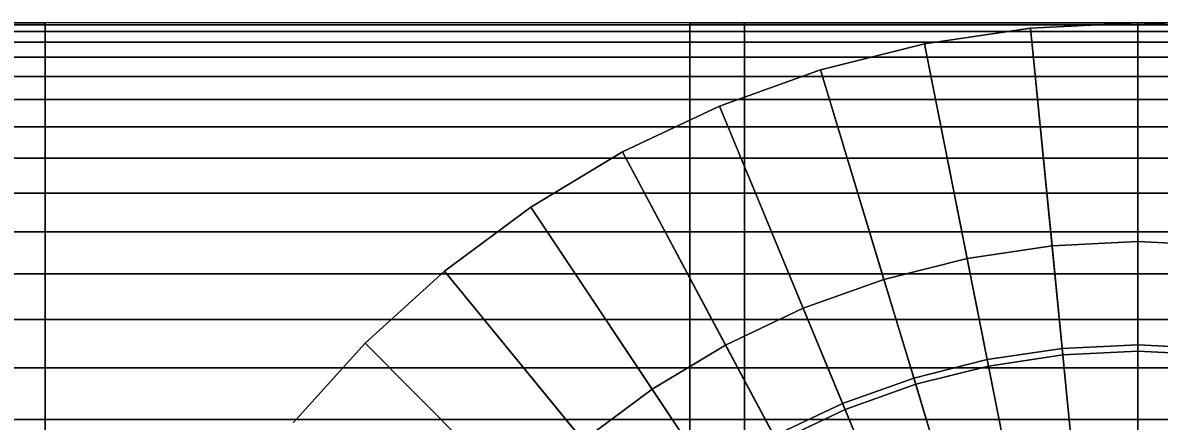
# Model space of a CAD drawing. Header units: millimetres. Extents: x -50 to 55, y -28 to 25.
# Drawn here: x -25.51 to 0.49, y 15.9 to 25 of the extents above; entities that cross this region are included whole.
import ezdxf

# ---------------------------------------------------------------- set-up
doc = ezdxf.new("R2010")
doc.units = ezdxf.units.MM
doc.layers.add('BASE', color=7, linetype='Continuous')
doc.layers.add('CIRCOLO_LU', color=7, linetype='Continuous')
doc.styles.add('Annotative', font='arial.ttf')

msp = doc.modelspace()

# ---------------------------------------------------------------- linework, layer by layer
at = {"layer": 'BASE', "lineweight": 5}
for points, invisible_edges in [([(0, 25, -21), (0, 25, -30), (-2.45, 24.88, -21)], 2), ([(0, 25, -30), (-2.45, 24.88, -30), (-2.45, 24.88, -21)], 12), ([(0, 25, -21), (-2.45, 24.88, -21), (-1.729, 17.56, -14.002)], 12), ([(-2.45, 24.88, -60), (0, 25, -60), (0, 20, -60)], 12), ([(-2.45, 24.88, -32), (0, 25, -32), (0, 25, -35)], 12), ([(0, 25, -35), (-2.45, 24.88, -35), (-2.45, 24.88, -32)], 12), ([(-2.45, 24.88, -38), (0, 25, -38), (0, 25, -50)], 12), ([(0, 25, -50), (-2.45, 24.88, -50), (-2.45, 24.88, -38)], 12), ([(-2.45, 24.88, -50), (0, 25, -50), (0, 25, -60)], 12), ([(0, 25, -60), (-2.45, 24.88, -60), (-2.45, 24.88, -50)], 12), ([(0, 25, -30), (0, 25, -32), (-2.45, 24.88, -30)], 2), ([(0, 25, -32), (-2.45, 24.88, -32), (-2.45, 24.88, -30)], 12), ([(-2.45, 24.88, -35), (0, 25, -35), (0, 25, -38)], 12), ([(0, 25, -38), (-2.45, 24.88, -38), (-2.45, 24.88, -35)], 12), ([(-1.729, 17.56, -14.002), (0, 17.645, -14.002), (0, 25, -21)], 12), ([(2.45, 24.88, -21), (2.45, 24.88, -30), (0, 25, -21)], 2), ([(2.45, 24.88, -30), (0, 25, -30), (0, 25, -21)], 12), ([(2.45, 24.88, -21), (0, 25, -21), (0, 17.645, -14.002)], 12), ([(0, 20, -60), (0, 25, -60), (2.45, 24.88, -60)], 12), ([(0, 25, -32), (2.45, 24.88, -32), (2.45, 24.88, -35)], 12), ([(2.45, 24.88, -35), (0, 25, -35), (0, 25, -32)], 12), ([(0, 25, -38), (2.45, 24.88, -38), (2.45, 24.88, -50)], 12), ([(2.45, 24.88, -50), (0, 25, -50), (0, 25, -38)], 12), ([(0, 25, -50), (2.45, 24.88, -50), (2.45, 24.88, -60)], 12), ([(2.45, 24.88, -60), (0, 25, -60), (0, 25, -50)], 12), ([(2.45, 24.88, -30), (2.45, 24.88, -32), (0, 25, -30)], 2), ([(2.45, 24.88, -32), (0, 25, -32), (0, 25, -30)], 12), ([(0, 25, -35), (2.45, 24.88, -35), (2.45, 24.88, -38)], 12), ([(2.45, 24.88, -38), (0, 25, -38), (0, 25, -35)], 12), ([(-2.45, 24.88, -21), (-2.45, 24.88, -30), (-4.877, 24.52, -21)], 2), ([(-2.45, 24.88, -30), (-4.877, 24.52, -30), (-4.877, 24.52, -21)], 12), ([(-2.45, 24.88, -21), (-4.877, 24.52, -21), (-3.442, 17.306, -14.002)], 12), ([(-4.877, 24.52, -60), (-2.45, 24.88, -60), (-1.96, 19.904, -60)], 12), ([(-4.877, 24.52, -32), (-2.45, 24.88, -32), (-2.45, 24.88, -35)], 12), ([(-2.45, 24.88, -35), (-4.877, 24.52, -35), (-4.877, 24.52, -32)], 12), ([(-4.877, 24.52, -38), (-2.45, 24.88, -38), (-2.45, 24.88, -50)], 12), ([(-2.45, 24.88, -50), (-4.877, 24.52, -50), (-4.877, 24.52, -38)], 12), ([(-4.877, 24.52, -50), (-2.45, 24.88, -50), (-2.45, 24.88, -60)], 12), ([(-2.45, 24.88, -60), (-4.877, 24.52, -60), (-4.877, 24.52, -50)], 12), ([(-2.45, 24.88, -30), (-2.45, 24.88, -32), (-4.877, 24.52, -30)], 2), ([(-2.45, 24.88, -32), (-4.877, 24.52, -32), (-4.877, 24.52, -30)], 12), ([(-4.877, 24.52, -35), (-2.45, 24.88, -35), (-2.45, 24.88, -38)], 12), ([(-2.45, 24.88, -38), (-4.877, 24.52, -38), (-4.877, 24.52, -35)], 12), ([(-3.442, 17.306, -14.002), (-1.729, 17.56, -14.002), (-2.45, 24.88, -21)], 12), ([(-2.45, 24.88, -60), (0, 20, -60), (-1.96, 19.904, -60)], 1), ([(0, 17.645, -14.002), (1.729, 17.56, -14.002), (2.45, 24.88, -21)], 12), ([(2.45, 24.88, -60), (1.96, 19.904, -60), (0, 20, -60)], 12), ([(-4.877, 24.52, -21), (-4.877, 24.52, -30), (-7.257, 23.924, -21)], 2), ([(-4.877, 24.52, -30), (-7.257, 23.924, -30), (-7.257, 23.924, -21)], 12), ([(-4.877, 24.52, -21), (-7.257, 23.924, -21), (-5.122, 16.885, -14.002)], 12), ([(-7.257, 23.924, -60), (-4.877, 24.52, -60), (-3.902, 19.616, -60)], 12), ([(-7.257, 23.924, -32), (-4.877, 24.52, -32), (-4.877, 24.52, -35)], 12), ([(-4.877, 24.52, -35), (-7.257, 23.924, -35), (-7.257, 23.924, -32)], 12), ([(-7.257, 23.924, -38), (-4.877, 24.52, -38), (-4.877, 24.52, -50)], 12), ([(-4.877, 24.52, -50), (-7.257, 23.924, -50), (-7.257, 23.924, -38)], 12), ([(-7.257, 23.924, -50), (-4.877, 24.52, -50), (-4.877, 24.52, -60)], 12), ([(-4.877, 24.52, -60), (-7.257, 23.924, -60), (-7.257, 23.924, -50)], 12), ([(-4.877, 24.52, -30), (-4.877, 24.52, -32), (-7.257, 23.924, -30)], 2), ([(-4.877, 24.52, -32), (-7.257, 23.924, -32), (-7.257, 23.924, -30)], 12), ([(-7.257, 23.924, -35), (-4.877, 24.52, -35), (-4.877, 24.52, -38)], 12), ([(-4.877, 24.52, -38), (-7.257, 23.924, -38), (-7.257, 23.924, -35)], 12), ([(-5.122, 16.885, -14.002), (-3.442, 17.306, -14.002), (-4.877, 24.52, -21)], 12), ([(-4.877, 24.52, -60), (-1.96, 19.904, -60), (-3.902, 19.616, -60)], 1), ([(-7.257, 23.924, -21), (-7.257, 23.924, -30), (-9.567, 23.097, -21)], 2), ([(-7.257, 23.924, -30), (-9.567, 23.097, -30), (-9.567, 23.097, -21)], 12), ([(-7.257, 23.924, -21), (-9.567, 23.097, -21), (-6.752, 16.302, -14.002)], 12), ([(-9.567, 23.097, -60), (-7.257, 23.924, -60), (-5.806, 19.139, -60)], 12), ([(-9.567, 23.097, -32), (-7.257, 23.924, -32), (-7.257, 23.924, -35)], 12), ([(-7.257, 23.924, -35), (-9.567, 23.097, -35), (-9.567, 23.097, -32)], 12), ([(-9.567, 23.097, -38), (-7.257, 23.924, -38), (-7.257, 23.924, -50)], 12), ([(-7.257, 23.924, -50), (-9.567, 23.097, -50), (-9.567, 23.097, -38)], 12), ([(-9.567, 23.097, -50), (-7.257, 23.924, -50), (-7.257, 23.924, -60)], 12), ([(-7.257, 23.924, -60), (-9.567, 23.097, -60), (-9.567, 23.097, -50)], 12), ([(-7.257, 23.924, -30), (-7.257, 23.924, -32), (-9.567, 23.097, -30)], 2), ([(-7.257, 23.924, -32), (-9.567, 23.097, -32), (-9.567, 23.097, -30)], 12), ([(-9.567, 23.097, -35), (-7.257, 23.924, -35), (-7.257, 23.924, -38)], 12), ([(-7.257, 23.924, -38), (-9.567, 23.097, -38), (-9.567, 23.097, -35)], 12), ([(-6.752, 16.302, -14.002), (-5.122, 16.885, -14.002), (-7.257, 23.924, -21)], 12), ([(-7.257, 23.924, -60), (-3.902, 19.616, -60), (-5.806, 19.139, -60)], 1), ([(-9.567, 23.097, -21), (-9.567, 23.097, -30), (-11.785, 22.048, -21)], 2), ([(-9.567, 23.097, -30), (-11.785, 22.048, -30), (-11.785, 22.048, -21)], 12), ([(-9.567, 23.097, -21), (-11.785, 22.048, -21), (-8.318, 15.561, -14.002)], 12), ([(-11.785, 22.048, -60), (-9.567, 23.097, -60), (-7.654, 18.477, -60)], 12), ([(-11.785, 22.048, -32), (-9.567, 23.097, -32), (-9.567, 23.097, -35)], 12), ([(-9.567, 23.097, -35), (-11.785, 22.048, -35), (-11.785, 22.048, -32)], 12), ([(-11.785, 22.048, -38), (-9.567, 23.097, -38), (-9.567, 23.097, -50)], 12), ([(-9.567, 23.097, -50), (-11.785, 22.048, -50), (-11.785, 22.048, -38)], 12), ([(-11.785, 22.048, -50), (-9.567, 23.097, -50), (-9.567, 23.097, -60)], 12), ([(-9.567, 23.097, -60), (-11.785, 22.048, -60), (-11.785, 22.048, -50)], 12), ([(-9.567, 23.097, -30), (-9.567, 23.097, -32), (-11.785, 22.048, -30)], 2), ([(-9.567, 23.097, -32), (-11.785, 22.048, -32), (-11.785, 22.048, -30)], 12), ([(-11.785, 22.048, -35), (-9.567, 23.097, -35), (-9.567, 23.097, -38)], 12), ([(-9.567, 23.097, -38), (-11.785, 22.048, -38), (-11.785, 22.048, -35)], 12), ([(-8.318, 15.561, -14.002), (-6.752, 16.302, -14.002), (-9.567, 23.097, -21)], 12), ([(-9.567, 23.097, -60), (-5.806, 19.139, -60), (-7.654, 18.477, -60)], 1), ([(-11.785, 22.048, -21), (-11.785, 22.048, -30), (-13.889, 20.787, -21)], 2), ([(-11.785, 22.048, -30), (-13.889, 20.787, -30), (-13.889, 20.787, -21)], 12), ([(-11.785, 22.048, -21), (-13.889, 20.787, -21), (-9.803, 14.671, -14.002)], 12), ([(-13.889, 20.787, -60), (-11.785, 22.048, -60), (-9.428, 17.638, -60)], 12), ([(-13.889, 20.787, -32), (-11.785, 22.048, -32), (-11.785, 22.048, -35)], 12), ([(-11.785, 22.048, -35), (-13.889, 20.787, -35), (-13.889, 20.787, -32)], 12), ([(-13.889, 20.787, -38), (-11.785, 22.048, -38), (-11.785, 22.048, -50)], 12), ([(-11.785, 22.048, -50), (-13.889, 20.787, -50), (-13.889, 20.787, -38)], 12), ([(-13.889, 20.787, -50), (-11.785, 22.048, -50), (-11.785, 22.048, -60)], 12), ([(-11.785, 22.048, -60), (-13.889, 20.787, -60), (-13.889, 20.787, -50)], 12), ([(-11.785, 22.048, -30), (-11.785, 22.048, -32), (-13.889, 20.787, -30)], 2), ([(-11.785, 22.048, -32), (-13.889, 20.787, -32), (-13.889, 20.787, -30)], 12), ([(-13.889, 20.787, -35), (-11.785, 22.048, -35), (-11.785, 22.048, -38)], 12), ([(-11.785, 22.048, -38), (-13.889, 20.787, -38), (-13.889, 20.787, -35)], 12), ([(-9.803, 14.671, -14.002), (-8.318, 15.561, -14.002), (-11.785, 22.048, -21)], 12), ([(-11.785, 22.048, -60), (-7.654, 18.477, -60), (-9.428, 17.638, -60)], 1), ([(-13.889, 20.787, -21), (-13.889, 20.787, -30), (-15.86, 19.325, -21)], 2), ([(-13.889, 20.787, -30), (-15.86, 19.325, -30), (-15.86, 19.325, -21)], 12), ([(-13.889, 20.787, -21), (-15.86, 19.325, -21), (-11.194, 13.64, -14.002)], 12), ([(-15.86, 19.325, -60), (-13.889, 20.787, -60), (-11.111, 16.629, -60)], 12), ([(-15.86, 19.325, -32), (-13.889, 20.787, -32), (-13.889, 20.787, -35)], 12), ([(-13.889, 20.787, -35), (-15.86, 19.325, -35), (-15.86, 19.325, -32)], 12), ([(-15.86, 19.325, -38), (-13.889, 20.787, -38), (-13.889, 20.787, -50)], 12), ([(-13.889, 20.787, -50), (-15.86, 19.325, -50), (-15.86, 19.325, -38)], 12), ([(-15.86, 19.325, -50), (-13.889, 20.787, -50), (-13.889, 20.787, -60)], 12), ([(-13.889, 20.787, -60), (-15.86, 19.325, -60), (-15.86, 19.325, -50)], 12), ([(-13.889, 20.787, -30), (-13.889, 20.787, -32), (-15.86, 19.325, -30)], 2), ([(-13.889, 20.787, -32), (-15.86, 19.325, -32), (-15.86, 19.325, -30)], 12), ([(-15.86, 19.325, -35), (-13.889, 20.787, -35), (-13.889, 20.787, -38)], 12), ([(-13.889, 20.787, -38), (-15.86, 19.325, -38), (-15.86, 19.325, -35)], 12), ([(-11.194, 13.64, -14.002), (-9.803, 14.671, -14.002), (-13.889, 20.787, -21)], 12), ([(-13.889, 20.787, -60), (-9.428, 17.638, -60), (-11.111, 16.629, -60)], 1), ([(-3.902, 19.616, -50), (-1.96, 19.904, -50), (-1.715, 17.411, -50)], 12), ([(-3.902, 19.616, -50), (-3.902, 19.616, -60), (-1.96, 19.904, -50)], 2), ([(-3.902, 19.616, -60), (-1.96, 19.904, -60), (-1.96, 19.904, -50)], 12), ([(-1.96, 19.904, -50), (0, 20, -50), (0, 17.495, -50)], 12), ([(-1.96, 19.904, -50), (-1.96, 19.904, -60), (0, 20, -50)], 2), ([(-1.96, 19.904, -60), (0, 20, -60), (0, 20, -50)], 12), ([(-1.715, 17.411, -50), (-1.96, 19.904, -50), (0, 17.495, -50)], 2), ([(0, 17.495, -50), (0, 20, -50), (1.96, 19.904, -50)], 12), ([(0, 20, -50), (0, 20, -60), (1.96, 19.904, -50)], 2), ([(0, 20, -60), (1.96, 19.904, -60), (1.96, 19.904, -50)], 12), ([(0, 17.495, -50), (1.96, 19.904, -50), (1.715, 17.411, -50)], 1), ([(-5.806, 19.139, -50), (-3.902, 19.616, -50), (-3.413, 17.159, -50)], 12), ([(-5.806, 19.139, -50), (-5.806, 19.139, -60), (-3.902, 19.616, -50)], 2), ([(-5.806, 19.139, -60), (-3.902, 19.616, -60), (-3.902, 19.616, -50)], 12), ([(-3.413, 17.159, -50), (-3.902, 19.616, -50), (-1.715, 17.411, -50)], 2), ([(-15.86, 19.325, -21), (-15.86, 19.325, -30), (-17.678, 17.678, -21)], 2), ([(-15.86, 19.325, -30), (-17.678, 17.678, -30), (-17.678, 17.678, -21)], 12), ([(-15.86, 19.325, -21), (-17.678, 17.678, -21), (-12.477, 12.477, -14.002)], 12), ([(-17.678, 17.678, -60), (-15.86, 19.325, -60), (-12.688, 15.46, -60)], 12), ([(-17.678, 17.678, -32), (-15.86, 19.325, -32), (-15.86, 19.325, -35)], 12), ([(-15.86, 19.325, -35), (-17.678, 17.678, -35), (-17.678, 17.678, -32)], 12), ([(-17.678, 17.678, -38), (-15.86, 19.325, -38), (-15.86, 19.325, -50)], 12), ([(-15.86, 19.325, -50), (-17.678, 17.678, -50), (-17.678, 17.678, -38)], 12), ([(-17.678, 17.678, -50), (-15.86, 19.325, -50), (-15.86, 19.325, -60)], 12), ([(-15.86, 19.325, -60), (-17.678, 17.678, -60), (-17.678, 17.678, -50)], 12), ([(-15.86, 19.325, -30), (-15.86, 19.325, -32), (-17.678, 17.678, -30)], 2), ([(-15.86, 19.325, -32), (-17.678, 17.678, -32), (-17.678, 17.678, -30)], 12), ([(-17.678, 17.678, -35), (-15.86, 19.325, -35), (-15.86, 19.325, -38)], 12), ([(-15.86, 19.325, -38), (-17.678, 17.678, -38), (-17.678, 17.678, -35)], 12), ([(-12.477, 12.477, -14.002), (-11.194, 13.64, -14.002), (-15.86, 19.325, -21)], 12), ([(-15.86, 19.325, -60), (-11.111, 16.629, -60), (-12.688, 15.46, -60)], 1), ([(-7.654, 18.477, -50), (-5.806, 19.139, -50), (-5.079, 16.742, -50)], 12), ([(-7.654, 18.477, -50), (-7.654, 18.477, -60), (-5.806, 19.139, -50)], 2), ([(-7.654, 18.477, -60), (-5.806, 19.139, -60), (-5.806, 19.139, -50)], 12), ([(-5.079, 16.742, -50), (-5.806, 19.139, -50), (-3.413, 17.159, -50)], 2), ([(-9.428, 17.638, -50), (-7.654, 18.477, -50), (-6.695, 16.163, -50)], 12), ([(-9.428, 17.638, -50), (-9.428, 17.638, -60), (-7.654, 18.477, -50)], 2), ([(-9.428, 17.638, -60), (-7.654, 18.477, -60), (-7.654, 18.477, -50)], 12), ([(-6.695, 16.163, -50), (-7.654, 18.477, -50), (-5.079, 16.742, -50)], 2), ([(-17.678, 17.678, -21), (-17.678, 17.678, -30), (-19.325, 15.86, -21)], 2), ([(-17.678, 17.678, -30), (-19.325, 15.86, -30), (-19.325, 15.86, -21)], 12), ([(-12.477, 12.477, -14.002), (-17.678, 17.678, -21), (-19.325, 15.86, -21)], 12), ([(-19.325, 15.86, -60), (-17.678, 17.678, -60), (-14.142, 14.142, -60)], 12), ([(-19.325, 15.86, -32), (-17.678, 17.678, -32), (-17.678, 17.678, -35)], 12), ([(-17.678, 17.678, -35), (-19.325, 15.86, -35), (-19.325, 15.86, -32)], 12), ([(-19.325, 15.86, -38), (-17.678, 17.678, -38), (-17.678, 17.678, -50)], 12), ([(-17.678, 17.678, -50), (-19.325, 15.86, -50), (-19.325, 15.86, -38)], 12), ([(-19.325, 15.86, -50), (-17.678, 17.678, -50), (-17.678, 17.678, -60)], 12), ([(-17.678, 17.678, -60), (-19.325, 15.86, -60), (-19.325, 15.86, -50)], 12), ([(-17.678, 17.678, -30), (-17.678, 17.678, -32), (-19.325, 15.86, -30)], 2), ([(-17.678, 17.678, -32), (-19.325, 15.86, -32), (-19.325, 15.86, -30)], 12), ([(-19.325, 15.86, -35), (-17.678, 17.678, -35), (-17.678, 17.678, -38)], 12), ([(-17.678, 17.678, -38), (-19.325, 15.86, -38), (-19.325, 15.86, -35)], 12), ([(-17.678, 17.678, -60), (-12.688, 15.46, -60), (-14.142, 14.142, -60)], 1), ([(-11.111, 16.629, -50), (-9.428, 17.638, -50), (-8.247, 15.429, -50)], 12), ([(-11.111, 16.629, -50), (-11.111, 16.629, -60), (-9.428, 17.638, -50)], 2), ([(-11.111, 16.629, -60), (-9.428, 17.638, -60), (-9.428, 17.638, -50)], 12), ([(-8.247, 15.429, -50), (-9.428, 17.638, -50), (-6.695, 16.163, -50)], 2), ([(-1.729, 17.56, -14.002), (-3.442, 17.306, -14.002), (-2.007, 10.092, -14.002)], 12), ([(-1.009, 10.24, -14.002), (-1.729, 17.56, -14.002), (-2.007, 10.092, -14.002)], 2), ([(0, 17.645, -14.002), (-1.729, 17.56, -14.002), (-1.009, 10.24, -14.002)], 12), ([(-1.715, 17.411, -35), (0, 17.495, -35), (0, 10.29, -35)], 12), ([(0, 17.495, -38), (-1.715, 17.411, -38), (-1.715, 17.411, -50)], 12), ([(-1.715, 17.411, -50), (0, 17.495, -50), (0, 17.495, -38)], 12), ([(-1.715, 17.411, -35), (-1.715, 17.411, -38), (0, 17.495, -35)], 2), ([(-1.715, 17.411, -38), (0, 17.495, -38), (0, 17.495, -35)], 12), ([(0, 10.29, -14.002), (0, 17.645, -14.002), (-1.009, 10.24, -14.002)], 2), ([(1.729, 17.56, -14.002), (0, 17.645, -14.002), (0, 10.29, -14.002)], 12), ([(1.009, 10.24, -14.002), (1.729, 17.56, -14.002), (0, 10.29, -14.002)], 2), ([(0, 10.29, -35), (0, 17.495, -35), (1.715, 17.411, -35)], 12), ([(1.715, 17.411, -38), (0, 17.495, -38), (0, 17.495, -50)], 12), ([(0, 17.495, -50), (1.715, 17.411, -50), (1.715, 17.411, -38)], 12), ([(0, 17.495, -35), (0, 17.495, -38), (1.715, 17.411, -35)], 2), ([(0, 17.495, -38), (1.715, 17.411, -38), (1.715, 17.411, -35)], 12), ([(-3.442, 17.306, -14.002), (-5.122, 16.885, -14.002), (-2.987, 9.847, -14.002)], 12), ([(-2.007, 10.092, -14.002), (-3.442, 17.306, -14.002), (-2.987, 9.847, -14.002)], 2), ([(-3.413, 17.159, -35), (-1.715, 17.411, -35), (-1.009, 10.24, -35)], 12), ([(-1.715, 17.411, -38), (-3.413, 17.159, -38), (-3.413, 17.159, -50)], 12), ([(-3.413, 17.159, -50), (-1.715, 17.411, -50), (-1.715, 17.411, -38)], 12), ([(-3.413, 17.159, -35), (-3.413, 17.159, -38), (-1.715, 17.411, -35)], 2), ([(-3.413, 17.159, -38), (-1.715, 17.411, -38), (-1.715, 17.411, -35)], 12), ([(-1.009, 10.24, -35), (-1.715, 17.411, -35), (0, 10.29, -35)], 2), ([(0, 10.29, -35), (1.715, 17.411, -35), (1.009, 10.24, -35)], 1), ([(-5.079, 16.742, -35), (-3.413, 17.159, -35), (-2.007, 10.092, -35)], 12), ([(-3.413, 17.159, -38), (-5.079, 16.742, -38), (-5.079, 16.742, -50)], 12), ([(-5.079, 16.742, -50), (-3.413, 17.159, -50), (-3.413, 17.159, -38)], 12), ([(-5.079, 16.742, -35), (-5.079, 16.742, -38), (-3.413, 17.159, -35)], 2), ([(-5.079, 16.742, -38), (-3.413, 17.159, -38), (-3.413, 17.159, -35)], 12), ([(-2.007, 10.092, -35), (-3.413, 17.159, -35), (-1.009, 10.24, -35)], 2), ([(-5.122, 16.885, -14.002), (-6.752, 16.302, -14.002), (-3.938, 9.506, -14.002)], 12), ([(-6.695, 16.163, -35), (-5.079, 16.742, -35), (-2.987, 9.847, -35)], 12), ([(-5.079, 16.742, -38), (-6.695, 16.163, -38), (-6.695, 16.163, -50)], 12), ([(-6.695, 16.163, -50), (-5.079, 16.742, -50), (-5.079, 16.742, -38)], 12), ([(-6.695, 16.163, -35), (-6.695, 16.163, -38), (-5.079, 16.742, -35)], 2), ([(-6.695, 16.163, -38), (-5.079, 16.742, -38), (-5.079, 16.742, -35)], 12), ([(-2.987, 9.847, -14.002), (-5.122, 16.885, -14.002), (-3.938, 9.506, -14.002)], 2), ([(-2.987, 9.847, -35), (-5.079, 16.742, -35), (-2.007, 10.092, -35)], 2), ([(-12.688, 15.46, -50), (-11.111, 16.629, -50), (-9.72, 14.547, -50)], 12), ([(-12.688, 15.46, -50), (-12.688, 15.46, -60), (-11.111, 16.629, -50)], 2), ([(-12.688, 15.46, -60), (-11.111, 16.629, -60), (-11.111, 16.629, -50)], 12), ([(-9.72, 14.547, -50), (-11.111, 16.629, -50), (-8.247, 15.429, -50)], 2), ([(-6.752, 16.302, -14.002), (-8.318, 15.561, -14.002), (-4.851, 9.075, -14.002)], 12), ([(-8.247, 15.429, -35), (-6.695, 16.163, -35), (-3.938, 9.506, -35)], 12), ([(-6.695, 16.163, -38), (-8.247, 15.429, -38), (-8.247, 15.429, -50)], 12), ([(-8.247, 15.429, -50), (-6.695, 16.163, -50), (-6.695, 16.163, -38)], 12), ([(-8.247, 15.429, -35), (-8.247, 15.429, -38), (-6.695, 16.163, -35)], 2), ([(-8.247, 15.429, -38), (-6.695, 16.163, -38), (-6.695, 16.163, -35)], 12), ([(-3.938, 9.506, -14.002), (-6.752, 16.302, -14.002), (-4.851, 9.075, -14.002)], 2), ([(-3.938, 9.506, -35), (-6.695, 16.163, -35), (-2.987, 9.847, -35)], 2)]:
    msp.add_3dface(points, dxfattribs=dict(at, invisible_edges=invisible_edges))
at = {"layer": 'CIRCOLO_LU', "lineweight": 5}
for points, invisible_edges in [([(-27.5, 24.951, -1.57), (-27.5, 25), (-25, 25)], 12), ([(-27.5, 24.951, -1.57), (-25, 25), (-25, 24.951, -1.57)], 1), ([(-27.5, 25), (-27.5, 24.951, 1.57), (-25, 24.951, 1.57)], 12), ([(-27.5, 25), (-25, 24.951, 1.57), (-25, 25)], 1), ([(-25, 25), (-25, 24.951, 1.57), (-10.25, 24.951, 1.57)], 12), ([(-25, 25), (-10.25, 24.951, 1.57), (-10.25, 25)], 1), ([(-25, 24.951, -1.57), (-10.25, 25), (-10.25, 24.951, -1.57)], 1), ([(-9, 25), (-10.25, 25), (-9, 24.951, 1.57)], 2), ([(-10.25, 25), (-10.25, 24.951, 1.57), (-9, 24.951, 1.57)], 12), ([(-9, 24.951, -1.57), (-10.25, 24.951, -1.57), (-9, 25)], 2), ([(-10.25, 24.951, -1.57), (-10.25, 25), (-9, 25)], 12), ([(0, 25), (0, 24.951, -1.57), (-9, 24.951, -1.57)], 12), ([(-9, 24.951, -1.57), (-9, 25), (0, 25)], 12), ([(0, 24.951, 1.57), (0, 25), (-9, 25)], 12), ([(-9, 25), (-9, 24.951, 1.57), (0, 24.951, 1.57)], 12), ([(9, 24.951, -1.57), (0, 24.951, -1.57), (0, 25)], 12), ([(9, 25), (0, 25), (9, 24.951, 1.57)], 2), ([(0, 25), (0, 24.951, 1.57), (9, 24.951, 1.57)], 12), ([(-27.5, 24.951, 1.57), (-27.5, 24.803, 3.133), (-25, 24.803, 3.133)], 12), ([(-27.5, 24.951, 1.57), (-25, 24.803, 3.133), (-25, 24.951, 1.57)], 1), ([(-27.5, 24.803, -3.133), (-27.5, 24.951, -1.57), (-25, 24.951, -1.57)], 12), ([(-27.5, 24.803, -3.133), (-25, 24.951, -1.57), (-25, 24.803, -3.133)], 1), ([(-27.5, 24.557, -4.685), (-27.5, 24.803, -3.133), (-25, 24.803, -3.133)], 12), ([(-27.5, 24.557, -4.685), (-25, 24.803, -3.133), (-25, 24.557, -4.685)], 1), ([(-27.5, 24.803, 3.133), (-27.5, 24.557, 4.685), (-25, 24.557, 4.685)], 12), ([(-27.5, 24.803, 3.133), (-25, 24.557, 4.685), (-25, 24.803, 3.133)], 1), ([(-25, 24.951, 1.57), (-25, 24.803, 3.133), (-10.25, 24.803, 3.133)], 12), ([(-25, 24.951, 1.57), (-10.25, 24.803, 3.133), (-10.25, 24.951, 1.57)], 1), ([(-25, 24.803, -3.133), (-25, 24.951, -1.57), (-10.25, 24.951, -1.57)], 12), ([(-25, 24.803, -3.133), (-10.25, 24.951, -1.57), (-10.25, 24.803, -3.133)], 1), ([(-25, 24.557, -4.685), (-25, 24.803, -3.133), (-10.25, 24.803, -3.133)], 12), ([(-25, 24.557, -4.685), (-10.25, 24.803, -3.133), (-10.25, 24.557, -4.685)], 1), ([(-25, 24.803, 3.133), (-25, 24.557, 4.685), (-10.25, 24.557, 4.685)], 12), ([(-25, 24.803, 3.133), (-10.25, 24.557, 4.685), (-10.25, 24.803, 3.133)], 1), ([(-9, 24.951, 1.57), (-10.25, 24.951, 1.57), (-9, 24.803, 3.133)], 2), ([(-10.25, 24.951, 1.57), (-10.25, 24.803, 3.133), (-9, 24.803, 3.133)], 12), ([(-9, 24.803, -3.133), (-10.25, 24.803, -3.133), (-9, 24.951, -1.57)], 2), ([(-10.25, 24.803, -3.133), (-10.25, 24.951, -1.57), (-9, 24.951, -1.57)], 12), ([(-9, 24.803, 3.133), (-10.25, 24.803, 3.133), (-9, 24.557, 4.685)], 2), ([(-10.25, 24.803, 3.133), (-10.25, 24.557, 4.685), (-9, 24.557, 4.685)], 12), ([(-9, 24.557, -4.685), (-10.25, 24.557, -4.685), (-9, 24.803, -3.133)], 2), ([(-10.25, 24.557, -4.685), (-10.25, 24.803, -3.133), (-9, 24.803, -3.133)], 12), ([(0, 24.951, -1.57), (0, 24.803, -3.133), (-9, 24.803, -3.133)], 12), ([(-9, 24.803, -3.133), (-9, 24.951, -1.57), (0, 24.951, -1.57)], 12), ([(0, 24.803, 3.133), (0, 24.951, 1.57), (-9, 24.951, 1.57)], 12), ([(-9, 24.951, 1.57), (-9, 24.803, 3.133), (0, 24.803, 3.133)], 12), ([(0, 24.803, -3.133), (0, 24.557, -4.685), (-9, 24.557, -4.685)], 12), ([(-9, 24.557, -4.685), (-9, 24.803, -3.133), (0, 24.803, -3.133)], 12), ([(0, 24.557, 4.685), (0, 24.803, 3.133), (-9, 24.803, 3.133)], 12), ([(-9, 24.803, 3.133), (-9, 24.557, 4.685), (0, 24.557, 4.685)], 12), ([(9, 24.803, -3.133), (0, 24.803, -3.133), (9, 24.951, -1.57)], 2), ([(0, 24.803, -3.133), (0, 24.951, -1.57), (9, 24.951, -1.57)], 12), ([(9, 24.951, 1.57), (0, 24.951, 1.57), (9, 24.803, 3.133)], 2), ([(0, 24.951, 1.57), (0, 24.803, 3.133), (9, 24.803, 3.133)], 12), ([(9, 24.557, -4.685), (0, 24.557, -4.685), (0, 24.803, -3.133)], 12), ([(9, 24.557, -4.685), (0, 24.803, -3.133), (9, 24.803, -3.133)], 1), ([(9, 24.803, 3.133), (0, 24.803, 3.133), (9, 24.557, 4.685)], 2), ([(0, 24.803, 3.133), (0, 24.557, 4.685), (9, 24.557, 4.685)], 12), ([(-27.5, 24.557, 4.685), (-27.5, 24.215, 6.217), (-25, 24.215, 6.217)], 12), ([(-27.5, 24.557, 4.685), (-25, 24.215, 6.217), (-25, 24.557, 4.685)], 1), ([(-27.5, 24.215, -6.217), (-27.5, 24.557, -4.685), (-25, 24.557, -4.685)], 12), ([(-27.5, 24.215, -6.217), (-25, 24.557, -4.685), (-25, 24.215, -6.217)], 1), ([(-25, 24.215, -6.217), (-25, 24.557, -4.685), (-10.25, 24.557, -4.685)], 12), ([(-25, 24.215, -6.217), (-10.25, 24.557, -4.685), (-10.25, 24.215, -6.217)], 1), ([(-25, 24.557, 4.685), (-25, 24.215, 6.217), (-10.25, 24.215, 6.217)], 12), ([(-25, 24.557, 4.685), (-10.25, 24.215, 6.217), (-10.25, 24.557, 4.685)], 1), ([(-9, 24.215, -6.217), (-10.25, 24.215, -6.217), (-9, 24.557, -4.685)], 2), ([(-10.25, 24.215, -6.217), (-10.25, 24.557, -4.685), (-9, 24.557, -4.685)], 12), ([(-9, 24.557, 4.685), (-10.25, 24.557, 4.685), (-9, 24.215, 6.217)], 2), ([(-10.25, 24.557, 4.685), (-10.25, 24.215, 6.217), (-9, 24.215, 6.217)], 12), ([(0, 24.557, -4.685), (0, 24.215, -6.217), (-9, 24.215, -6.217)], 12), ([(-9, 24.215, -6.217), (-9, 24.557, -4.685), (0, 24.557, -4.685)], 12), ([(0, 24.215, 6.217), (0, 24.557, 4.685), (-9, 24.557, 4.685)], 12), ([(-9, 24.557, 4.685), (-9, 24.215, 6.217), (0, 24.215, 6.217)], 12), ([(9, 24.215, -6.217), (0, 24.215, -6.217), (9, 24.557, -4.685)], 2), ([(0, 24.215, -6.217), (0, 24.557, -4.685), (9, 24.557, -4.685)], 12), ([(9, 24.557, 4.685), (0, 24.557, 4.685), (9, 24.215, 6.217)], 2), ([(0, 24.557, 4.685), (0, 24.215, 6.217), (9, 24.215, 6.217)], 12), ([(-27.5, 23.776, -7.725), (-27.5, 24.215, -6.217), (-25, 24.215, -6.217)], 12), ([(-27.5, 23.776, -7.725), (-25, 24.215, -6.217), (-25, 23.776, -7.725)], 1), ([(-27.5, 24.215, 6.217), (-27.5, 23.776, 7.725), (-25, 23.776, 7.725)], 12), ([(-27.5, 24.215, 6.217), (-25, 23.776, 7.725), (-25, 24.215, 6.217)], 1), ([(-25, 24.215, 6.217), (-25, 23.776, 7.725), (-10.25, 23.776, 7.725)], 12), ([(-25, 24.215, 6.217), (-10.25, 23.776, 7.725), (-10.25, 24.215, 6.217)], 1), ([(-25, 23.776, -7.725), (-25, 24.215, -6.217), (-10.25, 24.215, -6.217)], 12), ([(-25, 23.776, -7.725), (-10.25, 24.215, -6.217), (-10.25, 23.776, -7.725)], 1), ([(-9, 23.776, -7.725), (-10.25, 23.776, -7.725), (-9, 24.215, -6.217)], 2), ([(-10.25, 23.776, -7.725), (-10.25, 24.215, -6.217), (-9, 24.215, -6.217)], 12), ([(-9, 24.215, 6.217), (-10.25, 24.215, 6.217), (-9, 23.776, 7.725)], 2), ([(-10.25, 24.215, 6.217), (-10.25, 23.776, 7.725), (-9, 23.776, 7.725)], 12), ([(0, 24.215, -6.217), (0, 23.776, -7.725), (-9, 23.776, -7.725)], 12), ([(-9, 23.776, -7.725), (-9, 24.215, -6.217), (0, 24.215, -6.217)], 12), ([(0, 23.776, 7.725), (0, 24.215, 6.217), (-9, 24.215, 6.217)], 12), ([(-9, 24.215, 6.217), (-9, 23.776, 7.725), (0, 23.776, 7.725)], 12), ([(9, 23.776, -7.725), (0, 23.776, -7.725), (9, 24.215, -6.217)], 2), ([(0, 23.776, -7.725), (0, 24.215, -6.217), (9, 24.215, -6.217)], 12), ([(9, 24.215, 6.217), (0, 24.215, 6.217), (0, 23.776, 7.725)], 12), ([(9, 24.215, 6.217), (0, 23.776, 7.725), (9, 23.776, 7.725)], 1), ([(-27.5, 23.244, -9.203), (-27.5, 23.776, -7.725), (-25, 23.776, -7.725)], 12), ([(-27.5, 23.244, -9.203), (-25, 23.776, -7.725), (-25, 23.244, -9.203)], 1), ([(-27.5, 23.776, 7.725), (-27.5, 23.244, 9.203), (-25, 23.244, 9.203)], 12), ([(-27.5, 23.776, 7.725), (-25, 23.244, 9.203), (-25, 23.776, 7.725)], 1), ([(-25, 23.244, -9.203), (-25, 23.776, -7.725), (-10.25, 23.776, -7.725)], 12), ([(-25, 23.244, -9.203), (-10.25, 23.776, -7.725), (-10.25, 23.244, -9.203)], 1), ([(-25, 23.776, 7.725), (-25, 23.244, 9.203), (-10.25, 23.244, 9.203)], 12), ([(-25, 23.776, 7.725), (-10.25, 23.244, 9.203), (-10.25, 23.776, 7.725)], 1), ([(-9, 23.244, -9.203), (-10.25, 23.244, -9.203), (-9, 23.776, -7.725)], 2), ([(-10.25, 23.244, -9.203), (-10.25, 23.776, -7.725), (-9, 23.776, -7.725)], 12), ([(-9, 23.776, 7.725), (-10.25, 23.776, 7.725), (-9, 23.244, 9.203)], 2), ([(-10.25, 23.776, 7.725), (-10.25, 23.244, 9.203), (-9, 23.244, 9.203)], 12), ([(0, 23.776, -7.725), (0, 23.244, -9.203), (-9, 23.244, -9.203)], 12), ([(-9, 23.244, -9.203), (-9, 23.776, -7.725), (0, 23.776, -7.725)], 12), ([(0, 23.244, 9.203), (0, 23.776, 7.725), (-9, 23.776, 7.725)], 12), ([(-9, 23.776, 7.725), (-9, 23.244, 9.203), (0, 23.244, 9.203)], 12), ([(9, 23.244, -9.203), (0, 23.244, -9.203), (9, 23.776, -7.725)], 2), ([(0, 23.244, -9.203), (0, 23.776, -7.725), (9, 23.776, -7.725)], 12), ([(9, 23.776, 7.725), (0, 23.776, 7.725), (9, 23.244, 9.203)], 2), ([(0, 23.776, 7.725), (0, 23.244, 9.203), (9, 23.244, 9.203)], 12), ([(-27.5, 23.244, 9.203), (-27.5, 22.621, 10.644), (-25, 22.621, 10.644)], 12), ([(-27.5, 23.244, 9.203), (-25, 22.621, 10.644), (-25, 23.244, 9.203)], 1), ([(-27.5, 22.621, -10.644), (-27.5, 23.244, -9.203), (-25, 23.244, -9.203)], 12), ([(-27.5, 22.621, -10.644), (-25, 23.244, -9.203), (-25, 22.621, -10.644)], 1), ([(-25, 23.244, 9.203), (-25, 22.621, 10.644), (-10.25, 22.621, 10.644)], 12), ([(-25, 23.244, 9.203), (-10.25, 22.621, 10.644), (-10.25, 23.244, 9.203)], 1), ([(-25, 22.621, -10.644), (-25, 23.244, -9.203), (-10.25, 23.244, -9.203)], 12), ([(-25, 22.621, -10.644), (-10.25, 23.244, -9.203), (-10.25, 22.621, -10.644)], 1), ([(-9, 22.621, -10.644), (-10.25, 22.621, -10.644), (-9, 23.244, -9.203)], 2), ([(-10.25, 22.621, -10.644), (-10.25, 23.244, -9.203), (-9, 23.244, -9.203)], 12), ([(-9, 23.244, 9.203), (-10.25, 23.244, 9.203), (-9, 22.621, 10.644)], 2), ([(-10.25, 23.244, 9.203), (-10.25, 22.621, 10.644), (-9, 22.621, 10.644)], 12), ([(0, 23.244, -9.203), (0, 22.621, -10.644), (-9, 22.621, -10.644)], 12), ([(-9, 22.621, -10.644), (-9, 23.244, -9.203), (0, 23.244, -9.203)], 12), ([(0, 22.621, 10.644), (0, 23.244, 9.203), (-9, 23.244, 9.203)], 12), ([(-9, 23.244, 9.203), (-9, 22.621, 10.644), (0, 22.621, 10.644)], 12), ([(9, 22.621, -10.644), (0, 22.621, -10.644), (9, 23.244, -9.203)], 2), ([(0, 22.621, -10.644), (0, 23.244, -9.203), (9, 23.244, -9.203)], 12), ([(9, 23.244, 9.203), (0, 23.244, 9.203), (9, 22.621, 10.644)], 2), ([(0, 23.244, 9.203), (0, 22.621, 10.644), (9, 22.621, 10.644)], 12), ([(-27.5, 22.621, 10.644), (-27.5, 21.908, 12.044), (-25, 21.908, 12.044)], 12), ([(-27.5, 22.621, 10.644), (-25, 21.908, 12.044), (-25, 22.621, 10.644)], 1), ([(-27.5, 21.908, -12.044), (-27.5, 22.621, -10.644), (-25, 22.621, -10.644)], 12), ([(-27.5, 21.908, -12.044), (-25, 22.621, -10.644), (-25, 21.908, -12.044)], 1), ([(-25, 22.621, 10.644), (-25, 21.908, 12.044), (-10.25, 21.908, 12.044)], 12), ([(-25, 22.621, 10.644), (-10.25, 21.908, 12.044), (-10.25, 22.621, 10.644)], 1), ([(-25, 21.908, -12.044), (-25, 22.621, -10.644), (-10.25, 22.621, -10.644)], 12), ([(-25, 21.908, -12.044), (-10.25, 22.621, -10.644), (-10.25, 21.908, -12.044)], 1), ([(-9, 21.908, -12.044), (-10.25, 21.908, -12.044), (-9, 22.621, -10.644)], 2), ([(-10.25, 21.908, -12.044), (-10.25, 22.621, -10.644), (-9, 22.621, -10.644)], 12), ([(-9, 22.621, 10.644), (-10.25, 22.621, 10.644), (-9, 21.908, 12.044)], 2), ([(-10.25, 22.621, 10.644), (-10.25, 21.908, 12.044), (-9, 21.908, 12.044)], 12), ([(0, 22.621, -10.644), (0, 21.908, -12.044), (-9, 21.908, -12.044)], 12), ([(-9, 21.908, -12.044), (-9, 22.621, -10.644), (0, 22.621, -10.644)], 12), ([(0, 21.908, 12.044), (0, 22.621, 10.644), (-9, 22.621, 10.644)], 12), ([(-9, 22.621, 10.644), (-9, 21.908, 12.044), (0, 21.908, 12.044)], 12), ([(9, 21.908, -12.044), (0, 21.908, -12.044), (9, 22.621, -10.644)], 2), ([(0, 21.908, -12.044), (0, 22.621, -10.644), (9, 22.621, -10.644)], 12), ([(9, 22.621, 10.644), (0, 22.621, 10.644), (9, 21.908, 12.044)], 2), ([(0, 22.621, 10.644), (0, 21.908, 12.044), (9, 21.908, 12.044)], 12), ([(-27.5, 21.108, -13.396), (-27.5, 21.908, -12.044), (-25, 21.908, -12.044)], 12), ([(-27.5, 21.108, -13.396), (-25, 21.908, -12.044), (-25, 21.108, -13.396)], 1), ([(-27.5, 21.908, 12.044), (-27.5, 21.108, 13.396), (-25, 21.108, 13.396)], 12), ([(-27.5, 21.908, 12.044), (-25, 21.108, 13.396), (-25, 21.908, 12.044)], 1), ([(-25, 21.108, -13.396), (-25, 21.908, -12.044), (-10.25, 21.908, -12.044)], 12), ([(-25, 21.108, -13.396), (-10.25, 21.908, -12.044), (-10.25, 21.108, -13.396)], 1), ([(-25, 21.908, 12.044), (-25, 21.108, 13.396), (-10.25, 21.108, 13.396)], 12), ([(-25, 21.908, 12.044), (-10.25, 21.108, 13.396), (-10.25, 21.908, 12.044)], 1), ([(-9, 21.908, 12.044), (-10.25, 21.908, 12.044), (-9, 21.108, 13.396)], 2), ([(-10.25, 21.908, 12.044), (-10.25, 21.108, 13.396), (-9, 21.108, 13.396)], 12), ([(-9, 21.108, -13.396), (-10.25, 21.108, -13.396), (-9, 21.908, -12.044)], 2), ([(-10.25, 21.108, -13.396), (-10.25, 21.908, -12.044), (-9, 21.908, -12.044)], 12), ([(0, 21.908, -12.044), (0, 21.108, -13.396), (-9, 21.108, -13.396)], 12), ([(-9, 21.108, -13.396), (-9, 21.908, -12.044), (0, 21.908, -12.044)], 12), ([(0, 21.108, 13.396), (0, 21.908, 12.044), (-9, 21.908, 12.044)], 12), ([(-9, 21.908, 12.044), (-9, 21.108, 13.396), (0, 21.108, 13.396)], 12), ([(9, 21.108, -13.396), (0, 21.108, -13.396), (9, 21.908, -12.044)], 2), ([(0, 21.108, -13.396), (0, 21.908, -12.044), (9, 21.908, -12.044)], 12), ([(9, 21.908, 12.044), (0, 21.908, 12.044), (9, 21.108, 13.396)], 2), ([(0, 21.908, 12.044), (0, 21.108, 13.396), (9, 21.108, 13.396)], 12), ([(-27.5, 20.225, -14.695), (-27.5, 21.108, -13.396), (-25, 21.108, -13.396)], 12), ([(-27.5, 20.225, -14.695), (-25, 21.108, -13.396), (-25, 20.225, -14.695)], 1), ([(-27.5, 21.108, 13.396), (-27.5, 20.225, 14.695), (-25, 20.225, 14.695)], 12), ([(-27.5, 21.108, 13.396), (-25, 20.225, 14.695), (-25, 21.108, 13.396)], 1), ([(-25, 20.225, -14.695), (-25, 21.108, -13.396), (-10.25, 21.108, -13.396)], 12), ([(-25, 20.225, -14.695), (-10.25, 21.108, -13.396), (-10.25, 20.225, -14.695)], 1), ([(-25, 21.108, 13.396), (-25, 20.225, 14.695), (-10.25, 20.225, 14.695)], 12), ([(-25, 21.108, 13.396), (-10.25, 20.225, 14.695), (-10.25, 21.108, 13.396)], 1), ([(-9, 21.108, 13.396), (-10.25, 21.108, 13.396), (-10.25, 20.225, 14.695)], 12), ([(-9, 21.108, 13.396), (-10.25, 20.225, 14.695), (-9, 20.225, 14.695)], 1), ([(-9, 20.225, -14.695), (-10.25, 20.225, -14.695), (-10.25, 21.108, -13.396)], 12), ([(-9, 20.225, -14.695), (-10.25, 21.108, -13.396), (-9, 21.108, -13.396)], 1), ([(-9, 21.108, -13.396), (0, 21.108, -13.396), (0, 20.225, -14.695)], 12), ([(0, 20.225, -14.695), (-9, 20.225, -14.695), (-9, 21.108, -13.396)], 12), ([(-9, 20.225, 14.695), (0, 20.225, 14.695), (0, 21.108, 13.396)], 12), ([(0, 21.108, 13.396), (-9, 21.108, 13.396), (-9, 20.225, 14.695)], 12), ([(9, 20.225, -14.695), (0, 20.225, -14.695), (0, 21.108, -13.396)], 12), ([(9, 20.225, -14.695), (0, 21.108, -13.396), (9, 21.108, -13.396)], 1), ([(9, 21.108, 13.396), (0, 21.108, 13.396), (0, 20.225, 14.695)], 12), ([(9, 21.108, 13.396), (0, 20.225, 14.695), (9, 20.225, 14.695)], 1), ([(-27.5, 20.225, 14.695), (-27.5, 19.263, 15.936), (-25, 19.263, 15.936)], 12), ([(-27.5, 20.225, 14.695), (-25, 19.263, 15.936), (-25, 20.225, 14.695)], 1), ([(-27.5, 19.263, -15.936), (-27.5, 20.225, -14.695), (-25, 20.225, -14.695)], 12), ([(-27.5, 19.263, -15.936), (-25, 20.225, -14.695), (-25, 19.263, -15.936)], 1), ([(-25, 20.225, 14.695), (-25, 19.263, 15.936), (-10.25, 19.263, 15.936)], 12), ([(-25, 20.225, 14.695), (-10.25, 19.263, 15.936), (-10.25, 20.225, 14.695)], 1), ([(-25, 19.263, -15.936), (-25, 20.225, -14.695), (-10.25, 20.225, -14.695)], 12), ([(-25, 19.263, -15.936), (-10.25, 20.225, -14.695), (-10.25, 19.263, -15.936)], 1), ([(-9, 20.225, 14.695), (-10.25, 20.225, 14.695), (-9, 19.263, 15.936)], 2), ([(-10.25, 20.225, 14.695), (-10.25, 19.263, 15.936), (-9, 19.263, 15.936)], 12), ([(-9, 19.263, -15.936), (-10.25, 19.263, -15.936), (-9, 20.225, -14.695)], 2), ([(-10.25, 19.263, -15.936), (-10.25, 20.225, -14.695), (-9, 20.225, -14.695)], 12), ([(0, 20.225, -14.695), (0, 19.263, -15.936), (-9, 19.263, -15.936)], 12), ([(-9, 19.263, -15.936), (-9, 20.225, -14.695), (0, 20.225, -14.695)], 12), ([(0, 19.263, 15.936), (0, 20.225, 14.695), (-9, 20.225, 14.695)], 12), ([(-9, 20.225, 14.695), (-9, 19.263, 15.936), (0, 19.263, 15.936)], 12), ([(9, 19.263, -15.936), (0, 19.263, -15.936), (9, 20.225, -14.695)], 2), ([(0, 19.263, -15.936), (0, 20.225, -14.695), (9, 20.225, -14.695)], 12), ([(9, 20.225, 14.695), (0, 20.225, 14.695), (9, 19.263, 15.936)], 2), ([(0, 20.225, 14.695), (0, 19.263, 15.936), (9, 19.263, 15.936)], 12), ([(-27.5, 19.263, 15.936), (-27.5, 18.224, 17.114), (-25, 18.224, 17.114)], 12), ([(-27.5, 19.263, 15.936), (-25, 18.224, 17.114), (-25, 19.263, 15.936)], 1), ([(-27.5, 18.224, -17.114), (-27.5, 19.263, -15.936), (-25, 19.263, -15.936)], 12), ([(-27.5, 18.224, -17.114), (-25, 19.263, -15.936), (-25, 18.224, -17.114)], 1), ([(-25, 18.224, -17.114), (-25, 19.263, -15.936), (-10.25, 19.263, -15.936)], 12), ([(-25, 18.224, -17.114), (-10.25, 19.263, -15.936), (-10.25, 18.224, -17.114)], 1), ([(-25, 19.263, 15.936), (-25, 18.224, 17.114), (-10.25, 18.224, 17.114)], 12), ([(-25, 19.263, 15.936), (-10.25, 18.224, 17.114), (-10.25, 19.263, 15.936)], 1), ([(-9, 18.224, -17.114), (-10.25, 18.224, -17.114), (-9, 19.263, -15.936)], 2), ([(-10.25, 18.224, -17.114), (-10.25, 19.263, -15.936), (-9, 19.263, -15.936)], 12), ([(-9, 19.263, 15.936), (-10.25, 19.263, 15.936), (-9, 18.224, 17.114)], 2), ([(-10.25, 19.263, 15.936), (-10.25, 18.224, 17.114), (-9, 18.224, 17.114)], 12), ([(0, 19.263, -15.936), (0, 18.224, -17.114), (-9, 18.224, -17.114)], 12), ([(-9, 18.224, -17.114), (-9, 19.263, -15.936), (0, 19.263, -15.936)], 12), ([(0, 18.224, 17.114), (0, 19.263, 15.936), (-9, 19.263, 15.936)], 12), ([(-9, 19.263, 15.936), (-9, 18.224, 17.114), (0, 18.224, 17.114)], 12), ([(9, 18.224, -17.114), (0, 18.224, -17.114), (9, 19.263, -15.936)], 2), ([(0, 18.224, -17.114), (0, 19.263, -15.936), (9, 19.263, -15.936)], 12), ([(9, 19.263, 15.936), (0, 19.263, 15.936), (9, 18.224, 17.114)], 2), ([(0, 19.263, 15.936), (0, 18.224, 17.114), (9, 18.224, 17.114)], 12), ([(-27.5, 17.114, -18.224), (-27.5, 18.224, -17.114), (-25, 18.224, -17.114)], 12), ([(-27.5, 17.114, -18.224), (-25, 18.224, -17.114), (-25, 17.114, -18.224)], 1), ([(-27.5, 18.224, 17.114), (-27.5, 17.114, 18.224), (-25, 17.114, 18.224)], 12), ([(-27.5, 18.224, 17.114), (-25, 17.114, 18.224), (-25, 18.224, 17.114)], 1), ([(-25, 18.224, 17.114), (-25, 17.114, 18.224), (-10.25, 17.114, 18.224)], 12), ([(-25, 18.224, 17.114), (-10.25, 17.114, 18.224), (-10.25, 18.224, 17.114)], 1), ([(-25, 17.114, -18.224), (-25, 18.224, -17.114), (-10.25, 18.224, -17.114)], 12), ([(-25, 17.114, -18.224), (-10.25, 18.224, -17.114), (-10.25, 17.114, -18.224)], 1), ([(-9, 17.114, -18.224), (-10.25, 17.114, -18.224), (-9, 18.224, -17.114)], 2), ([(-10.25, 17.114, -18.224), (-10.25, 18.224, -17.114), (-9, 18.224, -17.114)], 12), ([(-9, 18.224, 17.114), (-10.25, 18.224, 17.114), (-9, 17.114, 18.224)], 2), ([(-10.25, 18.224, 17.114), (-10.25, 17.114, 18.224), (-9, 17.114, 18.224)], 12), ([(0, 18.224, -17.114), (0, 17.114, -18.224), (-9, 17.114, -18.224)], 12), ([(-9, 17.114, -18.224), (-9, 18.224, -17.114), (0, 18.224, -17.114)], 12), ([(0, 17.114, 18.224), (0, 18.224, 17.114), (-9, 18.224, 17.114)], 12), ([(-9, 18.224, 17.114), (-9, 17.114, 18.224), (0, 17.114, 18.224)], 12), ([(9, 17.114, -18.224), (0, 17.114, -18.224), (9, 18.224, -17.114)], 2), ([(0, 17.114, -18.224), (0, 18.224, -17.114), (9, 18.224, -17.114)], 12), ([(9, 18.224, 17.114), (0, 18.224, 17.114), (9, 17.114, 18.224)], 2), ([(0, 18.224, 17.114), (0, 17.114, 18.224), (9, 17.114, 18.224)], 12), ([(-27.5, 17.114, 18.224), (-27.5, 15.936, 19.263), (-25, 15.936, 19.263)], 12), ([(-27.5, 17.114, 18.224), (-25, 15.936, 19.263), (-25, 17.114, 18.224)], 1), ([(-27.5, 15.936, -19.263), (-27.5, 17.114, -18.224), (-25, 17.114, -18.224)], 12), ([(-27.5, 15.936, -19.263), (-25, 17.114, -18.224), (-25, 15.936, -19.263)], 1), ([(-25, 15.936, -19.263), (-25, 17.114, -18.224), (-10.25, 17.114, -18.224)], 12), ([(-25, 15.936, -19.263), (-10.25, 17.114, -18.224), (-10.25, 15.936, -19.263)], 1), ([(-25, 17.114, 18.224), (-25, 15.936, 19.263), (-10.25, 15.936, 19.263)], 12), ([(-25, 17.114, 18.224), (-10.25, 15.936, 19.263), (-10.25, 17.114, 18.224)], 1), ([(-9, 17.114, 18.224), (-10.25, 17.114, 18.224), (-9, 15.936, 19.263)], 2), ([(-10.25, 17.114, 18.224), (-10.25, 15.936, 19.263), (-9, 15.936, 19.263)], 12), ([(-9, 15.936, -19.263), (-10.25, 15.936, -19.263), (-9, 17.114, -18.224)], 2), ([(-10.25, 15.936, -19.263), (-10.25, 17.114, -18.224), (-9, 17.114, -18.224)], 12), ([(0, 17.114, -18.224), (0, 15.936, -19.263), (-9, 15.936, -19.263)], 12), ([(-9, 15.936, -19.263), (-9, 17.114, -18.224), (0, 17.114, -18.224)], 12), ([(0, 15.936, 19.263), (0, 17.114, 18.224), (-9, 17.114, 18.224)], 12), ([(-9, 17.114, 18.224), (-9, 15.936, 19.263), (0, 15.936, 19.263)], 12), ([(9, 15.936, -19.263), (0, 15.936, -19.263), (9, 17.114, -18.224)], 2), ([(0, 15.936, -19.263), (0, 17.114, -18.224), (9, 17.114, -18.224)], 12), ([(9, 17.114, 18.224), (0, 17.114, 18.224), (9, 15.936, 19.263)], 2), ([(0, 17.114, 18.224), (0, 15.936, 19.263), (9, 15.936, 19.263)], 12), ([(-27.5, 14.695, -20.225), (-27.5, 15.936, -19.263), (-25, 15.936, -19.263)], 12), ([(-27.5, 14.695, -20.225), (-25, 15.936, -19.263), (-25, 14.695, -20.225)], 1), ([(-27.5, 15.936, 19.263), (-27.5, 14.695, 20.225), (-25, 14.695, 20.225)], 12), ([(-27.5, 15.936, 19.263), (-25, 14.695, 20.225), (-25, 15.936, 19.263)], 1), ([(-25, 14.695, -20.225), (-25, 15.936, -19.263), (-10.25, 15.936, -19.263)], 12), ([(-25, 14.695, -20.225), (-10.25, 15.936, -19.263), (-10.25, 14.695, -20.225)], 1), ([(-25, 15.936, 19.263), (-25, 14.695, 20.225), (-10.25, 14.695, 20.225)], 12), ([(-25, 15.936, 19.263), (-10.25, 14.695, 20.225), (-10.25, 15.936, 19.263)], 1), ([(-9, 15.936, 19.263), (-10.25, 15.936, 19.263), (-9, 14.695, 20.225)], 2), ([(-10.25, 15.936, 19.263), (-10.25, 14.695, 20.225), (-9, 14.695, 20.225)], 12), ([(-9, 14.695, -20.225), (-10.25, 14.695, -20.225), (-9, 15.936, -19.263)], 2), ([(-10.25, 14.695, -20.225), (-10.25, 15.936, -19.263), (-9, 15.936, -19.263)], 12), ([(0, 15.936, -19.263), (0, 14.695, -20.225), (-9, 14.695, -20.225)], 12), ([(-9, 14.695, -20.225), (-9, 15.936, -19.263), (0, 15.936, -19.263)], 12), ([(0, 14.695, 20.225), (0, 15.936, 19.263), (-9, 15.936, 19.263)], 12), ([(-9, 15.936, 19.263), (-9, 14.695, 20.225), (0, 14.695, 20.225)], 12), ([(9, 14.695, -20.225), (0, 14.695, -20.225), (9, 15.936, -19.263)], 2), ([(0, 14.695, -20.225), (0, 15.936, -19.263), (9, 15.936, -19.263)], 12), ([(9, 15.936, 19.263), (0, 15.936, 19.263), (9, 14.695, 20.225)], 2), ([(0, 15.936, 19.263), (0, 14.695, 20.225), (9, 14.695, 20.225)], 12)]:
    msp.add_3dface(points, dxfattribs=dict(at, invisible_edges=invisible_edges))

# ---------------------------------------------------------------- texts
at = {"extrusion": (1, 1.79988e-16, -1.33263e-16), "style": 'Annotative'}
msp.add_text('Scala 1:1', height=2.5, dxfattribs=at).set_placement((4.151, 53.283))

doc.saveas('drawing.dxf')
